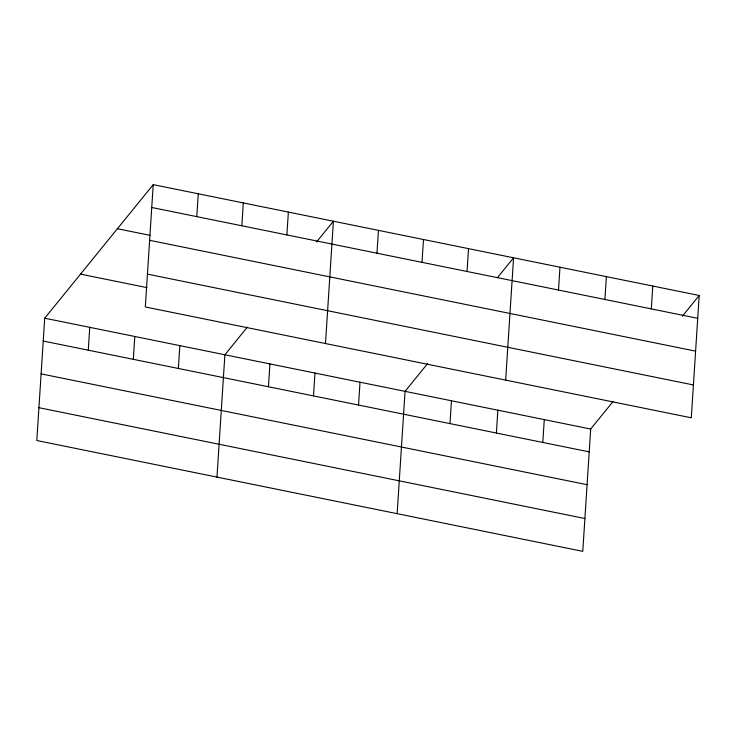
<?xml version="1.0" encoding="UTF-8"?>
<svg xmlns="http://www.w3.org/2000/svg" width="736" height="736" viewBox="0 0 736 736"><rect width="100%" height="100%" fill="white"/><g stroke="black" fill="none" stroke-linecap="round" stroke-linejoin="round"><path stroke-width="1.1" d="M153.226 184.644L145.314 306.967L691.288 417.8L699.2 295.476L153.226 184.644L44.712 318.2L36.8 440.524L582.774 551.356L590.686 429.033L613.152 401.378M88.274 350.189L89.755 327.345M133.317 359.324L134.798 336.49M178.36 368.469L179.842 345.635M196.788 216.623L198.269 193.789M216.973 477.094L224.885 354.78L247.351 327.124M241.831 225.768L243.312 202.934M268.447 386.759L269.928 363.924M286.874 234.913L288.356 212.078M313.49 395.904L314.971 373.069M325.487 343.537L333.399 221.223L316.544 241.96M358.533 405.048L360.014 382.205M376.961 253.202L378.442 230.368M397.146 513.673L405.048 391.35L427.524 363.694M422.004 262.347L423.485 239.513M449.981 423.614L451.462 400.77M467.047 271.492L468.528 248.648M496.395 433.035L497.867 410.191M505.66 380.116L513.572 257.793L497.416 277.674M542.8 442.456L544.272 419.612M558.495 290.048L559.976 267.214M604.909 299.469L606.381 276.635M651.314 308.89L652.795 286.056M682.346 316.222L699.2 295.476M151.745 207.488L697.719 318.311M117.42 228.721L150.07 235.354M149.629 240.313L695.603 351.146M147.439 274.132L693.413 384.965M80.518 274.132L146.961 287.62M44.712 318.2L590.686 429.033M43.231 341.044L589.205 451.876M41.115 373.87L587.089 484.702M38.925 407.689L584.899 518.521"/></g></svg>
